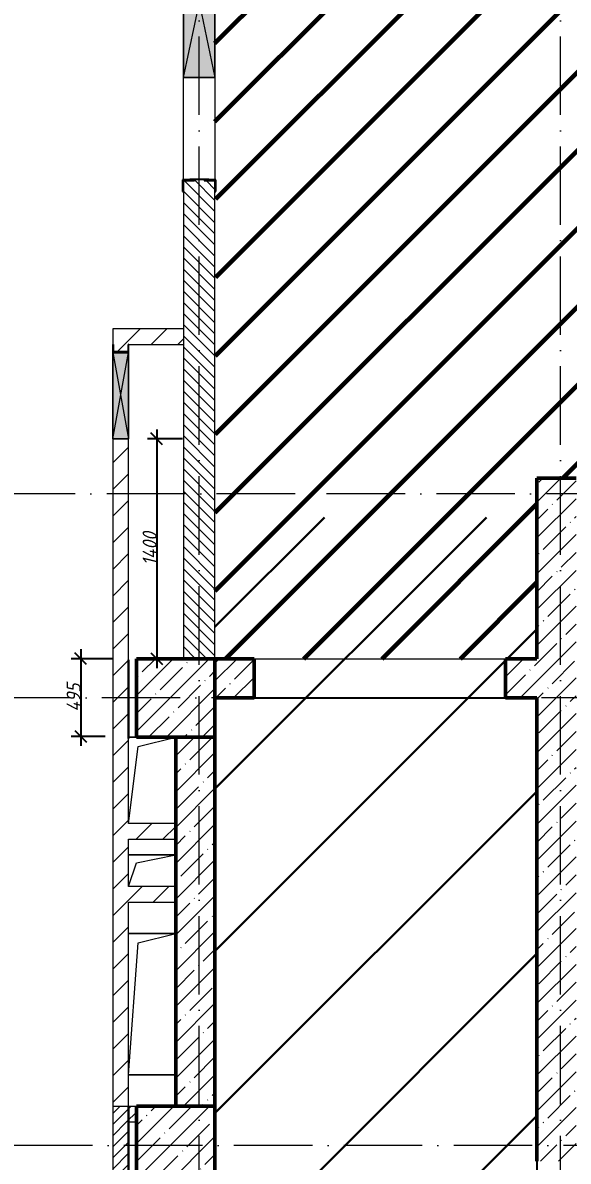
# Model space of a CAD drawing. Header units: millimetres. Extents: x -606178 to 312196, y -19338 to 632709.
# Drawn here: x -136389 to -132915, y 510625 to 517875 of the extents above; entities that cross this region are included whole.
import ezdxf

# ---------------------------------------------------------------- set-up
doc = ezdxf.new("R2010")
doc.units = ezdxf.units.MM
doc.linetypes.add('50_200_ШТРИХ_1Т_ш5_п1_п1_', pattern=[700, 500, -100, 0, -100])
for name, color, linetype, lineweight in [('2.4) ПГП вычит ЖБбалки 0.4 м -', 24, 'Continuous', 30), ('4) ЛЕстницы', 5, 'Continuous', 30), ('6.4.1) Окр пт с инж. ПТ2.16', 3, 'Continuous', 60), ('A-____-____-DIMS', 7, 'Continuous', 9), ('A-DETL-GENF-OTLN', 7, 'Continuous', 9), ('A-FLOR-____-OTLN', 7, 'Continuous', 9), ('A-GENM-____-MCUT', 7, 'Continuous', 25), ('A-GENM-____-OTLN', 7, 'Continuous', 9), ('A-GENM-____-OTLN-1', 7, 'Continuous', 25), ('A-GLAZ-____-OTLN', 7, 'Continuous', 9), ('A-WALL-____-MCUT', 7, 'Continuous', 13), ('A-WALL-____-MCUT-2', 7, 'Continuous', 50), ('A-WALL-____-OTLN', 7, 'Continuous', 9), ('A-WALL-____-PATT-1', 7, 'Continuous', 9), ('A-WALL-FNSH-MCUT-1', 7, 'Continuous', 9), ('I-WALL-____-OTLN', 7, 'Continuous', 9), ('S-COLS-____-MCUT', 7, 'Continuous', 50), ('S-COLS-____-OTLN', 7, 'Continuous', 9), ('S-GRID-____-OTLN-1', 7, '50_200_ШТРИХ_1Т_ш5_п1_п1_', 9)]:
    doc.layers.add(name, color=color, linetype=linetype, lineweight=lineweight)
doc.styles.add('ISOCPEUR_I_7', font='isocpeui.ttf', dxfattribs={"width": 0.9, "height": 90})
doc.dimstyles.new('ISO-1_8_0_9К_СРЕДНИЙ_Кладочные_2', dxfattribs={"dimscale": 304.8, "dimtxt": 89.638306, "dimasz": 0.246063, "dimexe": 0.19685, "dimexo": 0, "dimgap": 0, "dimtad": 1, "dimdec": 3, "dimrnd": 0.001, "dimdsep": 46, "dimtxsty": 'ISOCPEUR_I_7', "dimblk1": 'OBLIQUE', "dimblk2": 'OBLIQUE', "dimsah": 1, "dimcen": 0.09, "dimdle": 0.19685, "dimazin": 0, "dimtfac": 1, "dimtdec": 4, "dimtix": 1, "dimtmove": 1, "dimatfit": 3, "dimfxl": 1, "dimtvp": 1, "dimtolj": 1, "dimtzin": 0, "dimarcsym": 2})
pattern_1 = [(45, (-140714.89, 451794.26), (-35.35534, 35.35534), [])]
pattern_2 = [(45, (-140714.89, 451794.26), (-114.04925, 114.04925), []), (45, (-140600.84, 451794.26), (-114.04925, 114.04925), [201.612, -40.322, 3.353, -36.97])]
pattern_3 = [(45, (-140714.89, 451794.26), (-84.85281, 84.85281), [])]

# ---------------------------------------------------------------- blocks, each defined once
blk = doc.blocks.new('BSC_Колонна _Прямоугольная - 500х500-V29-АР1_План отверстий 3 этажа в осях 1-64_Ю-ЯЯ')
at = {"layer": 'S-COLS-____-OTLN'}
h = blk.add_hatch(dxfattribs=at)
h.set_pattern_fill('FP_36', color=256, style=0, pattern_type=2)
h.set_pattern_definition([(45, (-5300, -61781.04), (-114.04925, 114.04925), []), (45, (-5185.95, -61781.04), (-114.04925, 114.04925), [201.613, -40.323, 3.353, -36.97])])
h.paths.add_polyline_path([(-250, -250), (250, -250), (250, 250), (-250, 250)], flags=0)
at = {"layer": 'S-COLS-____-MCUT'}
for p, q in [((250, 250), (-250, 250)), ((-250, 250), (-250, -250)), ((250, -250), (250, 250)), ((-250, -250), (250, -250))]:
    blk.add_line(p, q, dxfattribs=at)
blk = doc.blocks.new('BSC_Колонна _Прямоугольная - 500х500-V59-АР1_План отверстий 3 этажа в осях 1-64_Ю-ЯЯ')
at = {"layer": 'S-COLS-____-OTLN'}
h = blk.add_hatch(dxfattribs=at)
h.set_pattern_fill('FP_67', color=256, style=0, pattern_type=2)
h.set_pattern_definition([(45, (-5300, -58931.04), (-114.04925, 114.04925), []), (45, (-5185.95, -58931.04), (-114.04925, 114.04925), [201.613, -40.323, 3.353, -36.97])])
h.paths.add_polyline_path([(-250, -250), (250, -250), (250, 250), (-250, 250)], flags=0)
at = {"layer": 'S-COLS-____-MCUT'}
for p, q in [((250, 250), (-250, 250)), ((-250, 250), (-250, -250)), ((250, -250), (250, 250)), ((-250, -250), (250, -250))]:
    blk.add_line(p, q, dxfattribs=at)
blk = doc.blocks.new('154_Стойка_СКБ_Уголок - СМ-2480_200-28346303-АР1_План отверстий 3 этажа в осях 1-64_Ю-ЯЯ')
at = {"layer": 'A-GENM-____-MCUT'}
for p, q in [((125, 156), (125, 81)), ((200, 156), (125, 156)), ((131, 81), (131, 150)), ((131, 150), (200, 150)), ((200, 150), (200, 156)), ((125, 81), (131, 81)), ((131, 19), (125, 19)), ((125, 19), (125, -56)), ((131, -50), (131, 19)), ((125, -56), (200, -56)), ((200, -50), (131, -50)), ((200, -56), (200, -50))]:
    blk.add_line(p, q, dxfattribs=at)
blk = doc.blocks.new('Стойка_Влож_Полоса боковая - Полоса-V164-АР1_План отверстий 3 этажа в осях 1-64_Ю-ЯЯ')
at = {"layer": 'A-GENM-____-OTLN'}
for p, q in [((-5, 60), (0, 60)), ((-5, -60), (-5, 60)), ((0, 31), (0, -31)), ((0, -60), (-5, -60))]:
    blk.add_line(p, q, dxfattribs=at)
blk = doc.blocks.new('AR_Отверстие прямоугольное _в плите_ - AR_Отверстие прямоугольное _в плите_-V195-АР1_План отверстий 3 этажа в осях 1-64_Ю-ЯЯ')
at = {"layer": 'A-GENM-____-OTLN'}
for p, q in [((150, 100), (-150, 100)), ((-100, 50), (150, 100)), ((-150, -100), (-100, 50))]:
    blk.add_line(p, q, dxfattribs=at)
blk = doc.blocks.new('AR_Отверстие прямоугольное _в плите_ - AR_Отверстие прямоугольное _в плите_-30552638-АР1_План отверстий 3 этажа в осях 1-64_Ю-ЯЯ')
at = {"layer": 'A-GENM-____-OTLN'}
for p, q in [((-100, 275), (-150, 275)), ((-90, 215), (150, 275)), ((-150, -275), (-90, 215))]:
    blk.add_line(p, q, dxfattribs=at)
blk = doc.blocks.new('AR_Отверстие прямоугольное _в плите_ - AR_Отверстие прямоугольное _в плите_-V197-АР1_План отверстий 3 этажа в осях 1-64_Ю-ЯЯ')
at = {"layer": 'A-GENM-____-OTLN'}
for p, q in [((150, 450), (-150, 450)), ((-90, 390), (150, 450)), ((-150, -450), (-90, 390)), ((-150, -450), (150, -450))]:
    blk.add_line(p, q, dxfattribs=at)
blk = doc.blocks.new('AR_Отверстие прямоугольное _в стене_ - AR_Отверстие прямоугольное _в стене__ОВ-36912551-АР1_План отверстий 3 этажа в осях 1-64_Ю-ЯЯ')
at = {"layer": 'A-GLAZ-____-OTLN'}
blk.add_hatch(color=256, dxfattribs=at).paths.add_polyline_path([(275, -50), (275, 50), (-275, 50), (-275, -50)], flags=0)
at = {"layer": 'A-DETL-GENF-OTLN'}
for p, q in [((-275, -50), (-275, 50)), ((-275, 50), (275, 50)), ((275, 50), (-275, -50)), ((-275, 50), (275, -50)), ((275, 50), (-275, 50)), ((-275, 50), (-275, -50)), ((275, -50), (-275, -50)), ((-275, -50), (275, -50))]:
    blk.add_line(p, q, dxfattribs=at)
blk = doc.blocks.new('AR_Отверстие прямоугольное _в стене_ - AR_Отверстие прямоугольное _в стене__ОВ-36911224-АР1_План отверстий 3 этажа в осях 1-64_Ю-ЯЯ')
at = {"layer": 'A-GLAZ-____-OTLN'}
blk.add_hatch(color=256, dxfattribs=at).paths.add_polyline_path([(-475, -100), (475, -100), (475, 100), (-475, 100)], flags=0)
at = {"layer": 'A-DETL-GENF-OTLN'}
for p, q in [((-475, -100), (-475, 100)), ((-475, 100), (475, 100)), ((475, 100), (-475, -100)), ((-475, 100), (475, -100)), ((475, 100), (-475, 100)), ((-475, 100), (-475, -100)), ((475, 100), (475, -100)), ((475, -100), (475, 100)), ((475, -100), (-475, -100)), ((-475, -100), (475, -100))]:
    blk.add_line(p, q, dxfattribs=at)
blk = doc.blocks.new('154_Фахверк_СКБ_Швеллер - Тип_100_3960_зеркало-28515619-АР1_План отверстий 3 этажа в осях 1-64_Ю-ЯЯ')
at = {"layer": 'A-GENM-____-MCUT'}
for p, q in [((175, 50), (125, 50)), ((125, 50), (125, -50)), ((128, 47), (175, 47)), ((128, -47), (128, 47)), ((175, 47), (175, 50)), ((125, -50), (175, -50)), ((175, -47), (128, -47)), ((175, -50), (175, -47))]:
    blk.add_line(p, q, dxfattribs=at)
blk = doc.blocks.new('_Oblique')
at = {"color": 0, "linetype": 'ByBlock', "lineweight": -2}
blk.add_line((-0.5, -0.5), (0.5, 0.5), dxfattribs=at)
blk = doc.blocks.new('*D5340')
at = {"layer": 'A-____-____-DIMS', "color": 0, "lineweight": -2, "transparency": 16777216}
for p, q in [((-135370.9, 515225.3), (-135595.7, 515225.3)), ((-135535.7, 515285.3), (-135535.7, 513765.3)), ((-135164.9, 513825.3), (-135595.7, 513825.3))]:
    blk.add_line(p, q, dxfattribs=at)
at = {"layer": 'Defpoints', "color": 0, "transparency": 16777216}
for p in [(-135370.9, 515225.3), (-135535.7, 513825.3), (-135164.9, 513825.3)]:
    blk.add_point(p, dxfattribs=at)
at = {"layer": 'A-____-____-DIMS', "color": 0, "lineweight": -2, "transparency": 16777216, "xscale": 75, "yscale": 75, "zscale": 75}
for p, rotation in [((-135535.7, 515225.3), 90), ((-135535.7, 513825.3), 270)]:
    blk.add_blockref('_Oblique', p, dxfattribs=dict(at, rotation=rotation))
at = {"layer": 'A-____-____-DIMS', "color": 0, "transparency": 16777216, "insert": (-135580.7, 514525.3), "char_height": 90, "width": 521.281, "attachment_point": 5, "rotation": 90, "style": 'ISOCPEUR_I_7'}
blk.add_mtext('\\A1;1400', dxfattribs=at)
blk = doc.blocks.new('*D5341')
at = {"layer": 'A-____-____-DIMS', "color": 0, "lineweight": -2, "transparency": 16777216}
for p, q in [((-136020.1, 513885.3), (-136020.1, 513270.3)), ((-135814.9, 513825.3), (-136080.1, 513825.3)), ((-135864.9, 513330.3), (-136080.1, 513330.3))]:
    blk.add_line(p, q, dxfattribs=at)
at = {"layer": 'Defpoints', "color": 0, "transparency": 16777216}
for p in [(-135814.9, 513825.3), (-136020.1, 513330.3), (-135864.9, 513330.3)]:
    blk.add_point(p, dxfattribs=at)
at = {"layer": 'A-____-____-DIMS', "color": 0, "lineweight": -2, "transparency": 16777216, "xscale": 75, "yscale": 75, "zscale": 75}
for p, rotation in [((-136020.1, 513825.3), 90), ((-136020.1, 513330.3), 270)]:
    blk.add_blockref('_Oblique', p, dxfattribs=dict(at, rotation=rotation))
at = {"layer": 'A-____-____-DIMS', "color": 0, "transparency": 16777216, "insert": (-136065.1, 513577.8), "char_height": 90, "width": 426.127, "attachment_point": 5, "rotation": 90, "style": 'ISOCPEUR_I_7'}
blk.add_mtext('\\A1;495', dxfattribs=at)

msp = doc.modelspace()

# ---------------------------------------------------------------- hatches: boundary and pattern name
at = {"layer": '4) ЛЕстницы'}
h = msp.add_hatch(dxfattribs=at)
h.set_pattern_fill('ANSI31', color=256, scale=230)
h.set_pattern_definition([(45, (-424485.6, 538657.7), (-516.3647, 516.3647), [])])
h.paths.add_polyline_path([(-135164.891, 514725.3011), (-133114.891, 514725.3011), (-133114.891, 507225.3011), (-135164.891, 507225.3011)])
at = {"layer": '6.4.1) Окр пт с инж. ПТ2.16'}
h = msp.add_hatch(dxfattribs=at)
h.set_pattern_fill('ANSI31', color=256, scale=111)
h.paths.add_polyline_path([(-133314.891, 528425.3011), (-133389.891, 528425.3011), (-133389.891, 528419.3011), (-133464.891, 528419.3011), (-133464.891, 528425.3011), (-133814.891, 528425.3011), (-134714.891, 528425.3011), (-135164.891, 528425.3011), (-135164.891, 523200.3011), (-135158.891, 523200.3011), (-135158.891, 523125.3011), (-135160.3704, 522225.3011), (-135158.891, 522225.3011), (-135158.891, 522150.3011), (-135164.891, 519475.3011), (-135164.891, 518975.3011), (-135164.891, 518650.3011), (-135158.891, 518650.3011), (-135158.891, 518575.3011), (-135164.891, 518475.3011), (-135164.891, 517525.3011), (-135164.891, 516875.3011), (-135158.891, 516875.3011), (-135158.891, 516800.3011), (-135164.891, 513825.3011), (-134914.891, 513825.3011), (-133314.891, 513825.3011), (-133114.891, 513825.3011), (-133114.891, 514975.3011), (-132864.891, 514975.3011), (-131764.891, 514975.3011), (-131364.891, 514975.3011), (-130264.891, 514975.3011), (-126809.891, 514975.3011), (-126809.891, 514981.3011), (-126734.891, 514981.3011), (-126728.891, 514981.3011), (-126659.891, 514981.3011), (-125809.891, 514981.2167), (-125809.891, 514981.3011), (-125740.891, 514981.3011), (-125734.891, 514981.3011), (-125659.891, 514981.3011), (-124439.891, 514981.1779), (-124439.891, 514981.3011), (-124364.891, 514981.3011), (-124358.891, 514981.3011), (-124289.891, 514981.3011), (-123214.891, 514981.19), (-123214.891, 514981.3011), (-123139.891, 514981.3011), (-121789.891, 514981.1587), (-121789.891, 514981.3011), (-121714.891, 514981.3011), (-121708.891, 514981.3011), (-121639.891, 514981.3011), (-119514.891, 514981.0709), (-119514.891, 515425.3011), (-119260.891, 515425.3011), (-119214.891, 515425.3011), (-118514.891, 515425.3011), (-118468.891, 515425.3011), (-118289.891, 515425.3011), (-117839.891, 515425.3011), (-117214.891, 515425.3011), (-117014.8899, 515425.3028), (-117014.8899, 515225.3027), (-117014.891, 515225.3027), (-117014.891, 514975.3011), (-115839.891, 514975.3011), (-115839.891, 514981.3011), (-115764.891, 514981.3011), (-115758.891, 514981.3011), (-115689.891, 514981.3011), (-115064.891, 514981.2253), (-115064.891, 514981.3011), (-114989.891, 514981.3011), (-114889.891, 514981.2888), (-114889.891, 514981.3011), (-114814.891, 514981.3011), (-114114.891, 514981.2146), (-114114.891, 514981.3011), (-114014.891, 514981.3011), (-114014.891, 514975.3011), (-113489.891, 514975.3011), (-113489.891, 514981.3011), (-113414.891, 514981.3011), (-112714.891, 514981.2121), (-112714.891, 514981.3011), (-112639.891, 514981.3011), (-112539.891, 514981.2882), (-112539.891, 514981.3011), (-112464.891, 514981.3011), (-111839.891, 514981.22), (-111839.891, 514981.3011), (-111770.891, 514981.3011), (-111764.891, 514981.3011), (-111689.891, 514981.3011), (-110189.891, 514981.103), (-110189.891, 514981.3011), (-110114.891, 514981.3011), (-108489.891, 514981.0788), (-108489.891, 514981.3011), (-108420.891, 514981.3011), (-108414.891, 514981.3011), (-108339.891, 514981.3011), (-104189.891, 514980.7093), (-104189.891, 514981.3011), (-104114.891, 514981.3011), (-102489.891, 514981.0435), (-102489.891, 514981.3011), (-102420.891, 514981.3011), (-102414.891, 514981.3011), (-102339.891, 514981.3011), (-95514.891, 514980.166), (-95514.891, 519325.3011), (-95814.891, 519325.3011), (-95814.891, 519225.3011), (-96014.891, 519225.3011), (-96014.891, 519325.3011), (-96364.891, 519325.3011), (-98164.891, 519325.3011), (-98164.891, 518975.3011), (-98764.891, 518975.3011), (-98764.891, 519225.3011), (-98964.891, 519225.3011), (-98964.891, 519325.3011), (-99489.891, 519325.3011), (-99489.891, 519319.3011), (-99564.891, 519319.3011), (-99564.891, 519325.3011), (-101364.891, 519325.3011), (-101364.891, 519319.3011), (-101464.891, 519319.3011), (-101464.891, 518975.3011), (-102064.891, 518975.3011), (-102064.891, 519225.3011), (-102264.891, 519225.3011), (-102264.891, 519325.3011), (-102689.891, 519325.3011), (-102689.891, 519319.3011), (-102764.891, 519319.3011), (-104564.891, 519325.3011), (-104564.891, 519319.3011), (-104639.891, 519319.3011), (-104714.891, 519325.3011), (-104714.891, 518975.3011), (-105314.891, 518975.3011), (-105314.891, 519225.3011), (-105514.891, 519225.3011), (-105514.891, 519325.3011), (-105889.891, 519325.3011), (-105889.891, 519319.3011), (-105964.891, 519319.3011), (-107764.891, 519325.3011), (-107764.891, 519319.3011), (-107839.891, 519319.3011), (-108314.891, 519325.3011), (-108314.891, 518975.3011), (-108914.891, 518975.3011), (-108914.891, 519325.3011), (-109089.891, 519325.3011), (-109089.891, 519319.3011), (-109164.891, 519319.3011), (-110964.891, 519325.3011), (-110964.891, 519319.3011), (-111039.891, 519319.3011), (-111264.891, 519322.4776), (-111264.891, 519225.3011), (-111464.891, 519225.3011), (-111464.891, 518975.3011), (-112064.891, 518975.3011), (-112064.891, 519225.3011), (-112267.3781, 519225.3011), (-112242.3781, 519300.3011), (-112064.891, 519325.6564), (-112064.891, 519575.3011), (-112289.891, 519575.3011), (-112358.891, 519575.3011), (-112358.891, 519506.3011), (-112364.891, 519394.3011), (-112364.891, 519506.3011), (-112364.891, 519575.3011), (-114164.891, 519575.3011), (-114164.891, 519506.3011), (-114164.891, 519394.3011), (-114164.891, 519319.3011), (-114239.891, 519319.3011), (-117014.891, 519325.3011), (-117014.891, 518975.3011), (-117614.891, 518975.3011), (-117614.891, 519275.3011), (-117714.891, 519275.3011), (-117714.891, 519475.3011), (-122414.891, 519475.3011), (-122414.891, 519275.3011), (-122514.891, 519275.3011), (-122514.891, 518975.3011), (-123014.891, 518975.3011), (-123014.891, 519275.3011), (-123114.891, 519275.3011), (-123114.891, 519475.3011), (-127114.891, 519475.3011), (-127114.891, 519275.3011), (-127214.891, 519275.3011), (-127214.891, 518975.3011), (-127714.891, 518975.3011), (-127714.891, 519275.3011), (-127814.891, 519275.3011), (-127814.891, 519475.3011), (-130714.891, 519475.3011), (-130714.891, 519275.3011), (-130814.891, 519275.3011), (-130814.891, 518975.3011), (-131314.891, 518975.3011), (-131314.891, 519275.3011), (-131414.891, 519275.3011), (-131414.891, 519475.3011), (-132514.891, 519475.3011), (-132514.891, 519275.3011), (-133314.891, 519275.3011), (-133314.891, 520075.3011), (-133114.891, 520075.3011), (-133114.891, 525825.3011), (-133314.891, 525825.3011), (-133314.891, 526425.3011), (-133314.891, 526625.3011)])
at = {"layer": 'A-WALL-____-PATT-1'}
h = msp.add_hatch(dxfattribs=at)
h.set_pattern_fill('FP_9', color=256, style=0, pattern_type=2)
h.set_pattern_definition([(135, (-140714.89, 451794.26), (-35.35534, -35.35534), [])])
h.paths.add_polyline_path([(-135164.891, 513825.3011), (-135164.891, 516869.3011), (-135233.891, 516869.3011), (-135233.891, 516875.3011), (-135295.891, 516875.3011), (-135295.891, 516869.3011), (-135364.891, 516869.3011), (-135364.891, 513825.3011)], flags=0)
h.paths.add_polyline_path([(-135233.891, 518575.3011), (-135233.891, 518581.3011), (-135164.891, 518581.3011), (-135164.891, 518975.3011), (-135364.891, 518975.3011), (-135364.891, 518581.3011), (-135295.891, 518581.3011), (-135295.891, 518575.3011)], flags=0)
h = msp.add_hatch(dxfattribs=at)
h.set_pattern_fill('FP_7', color=256, style=0, pattern_type=2)
h.set_pattern_definition(pattern_3)
h.paths.add_polyline_path([(-135714.891, 515825.3011), (-135364.891, 515825.3011), (-135364.891, 515925.3011), (-135814.891, 515925.3011), (-135814.891, 515825.3011), (-135717.891, 515825.3011)], flags=0)
h = msp.add_hatch(dxfattribs=at)
h.set_pattern_fill('FP_7', color=256, style=0, pattern_type=2)
h.set_pattern_definition(pattern_3)
h.paths.add_polyline_path([(-135714.891, 510975.3011), (-135714.891, 515225.3011), (-135814.891, 515225.3011), (-135814.891, 510975.3011)], flags=0)
h.paths.add_polyline_path([(-135811.891, 515778.3011), (-135717.891, 515778.3011), (-135717.891, 515825.3011), (-135811.891, 515825.3011)], flags=0)
h = msp.add_hatch(dxfattribs=at)
h.set_pattern_fill('FP_12', color=256, style=0, pattern_type=2)
h.set_pattern_definition(pattern_2)
h.paths.add_polyline_path([(-132864.891, 510625.3011), (-132864.891, 514975.3011), (-133114.891, 514975.3011), (-133114.891, 510625.3011)], flags=0)
h = msp.add_hatch(dxfattribs=at)
h.set_pattern_fill('FP_12', color=256, style=0, pattern_type=2)
h.set_pattern_definition(pattern_2)
h.paths.add_polyline_path([(-133114.891, 513575.3011), (-133114.891, 513825.3011), (-133314.891, 513825.3011), (-133314.891, 513575.3011)], flags=0)
h.paths.add_polyline_path([(-135164.891, 513575.3011), (-134914.891, 513575.3011), (-134914.891, 513825.3011), (-135164.891, 513825.3011)], flags=0)
h = msp.add_hatch(dxfattribs=at)
h.set_pattern_fill('FP_12', color=256, style=0, pattern_type=2)
h.set_pattern_definition(pattern_2)
h.paths.add_polyline_path([(-135164.891, 510975.3011), (-135164.891, 513325.3011), (-135414.891, 513325.3011), (-135414.891, 510975.3011)], flags=0)
h = msp.add_hatch(dxfattribs=at)
h.set_pattern_fill('FP_7', color=256, style=0, pattern_type=2)
h.set_pattern_definition(pattern_3)
h.paths.add_polyline_path([(-135414.891, 512675.3011), (-135414.891, 512775.3011), (-135714.891, 512775.3011), (-135714.891, 512675.3011)], flags=0)
h = msp.add_hatch(dxfattribs=at)
h.set_pattern_fill('FP_7', color=256, style=0, pattern_type=2)
h.set_pattern_definition(pattern_3)
h.paths.add_polyline_path([(-135414.891, 512275.3011), (-135414.891, 512375.3011), (-135714.891, 512375.3011), (-135714.891, 512275.3011)], flags=0)
h = msp.add_hatch(dxfattribs=at)
h.set_pattern_fill('FP_8', color=256, style=0, pattern_type=2)
h.set_pattern_definition(pattern_1)
h.paths.add_polyline_path([(-135714.891, 510875.3011), (-135664.891, 510875.3011), (-135664.891, 510975.3011), (-135814.891, 510975.3011), (-135814.891, 510875.3011)], flags=0)
h = msp.add_hatch(dxfattribs=at)
h.set_pattern_fill('FP_8', color=256, style=0, pattern_type=2)
h.set_pattern_definition(pattern_1)
h.paths.add_polyline_path([(-135717.891, 509775.3011), (-135717.891, 509822.3011), (-135811.891, 509822.3011), (-135811.891, 509775.3011), (-135764.891, 509775.3011)], flags=0)
h.paths.add_polyline_path([(-135814.891, 510325.3011), (-135714.891, 510325.3011), (-135714.891, 510875.3011), (-135814.891, 510875.3011)], flags=0)

# ---------------------------------------------------------------- linework, layer by layer
msp.add_lwpolyline([(-135164.891, 513575.3011), (-133114.891, 513575.3011), (-133114.891, 507225.3011), (-135164.891, 507225.3011)], close=True)
at = {"layer": '2.4) ПГП вычит ЖБбалки 0.4 м -'}
for points in [[(-135714.891, 513317.3667), (-135714.891, 513817.3667)], [(-135714.891, 510475.3011), (-135714.891, 510975.3011)]]:
    msp.add_lwpolyline(points, dxfattribs=at)
at = {"layer": 'A-FLOR-____-OTLN'}
for p, q in [((-135714.891, 513325.3011), (-135664.891, 513325.3011)), ((-135714.891, 512575.3011), (-135414.891, 512575.3011)), ((-135714.891, 512075.3011), (-135414.891, 512075.3011)), ((-135414.891, 511175.3011), (-135714.891, 511175.3011))]:
    msp.add_line(p, q, dxfattribs=at)
at = {"layer": 'A-WALL-____-MCUT'}
for p, q in [((-135364.891, 516800.3011), (-135364.891, 513825.3011)), ((-135164.891, 513825.3011), (-135164.891, 516800.3011))]:
    msp.add_line(p, q, dxfattribs=at)
at = {"layer": 'A-WALL-____-MCUT-2'}
for p, q in [((-132864.891, 514975.3011), (-133114.891, 514975.3011)), ((-133114.891, 514975.3011), (-133114.891, 513825.3011)), ((-134914.891, 513825.3011), (-135164.891, 513825.3011)), ((-134914.891, 513575.3011), (-134914.891, 513825.3011)), ((-133114.891, 513825.3011), (-133314.891, 513825.3011)), ((-133314.891, 513825.3011), (-133314.891, 513575.3011)), ((-135164.891, 513575.3011), (-134914.891, 513575.3011)), ((-133314.891, 513575.3011), (-133114.891, 513575.3011)), ((-133114.891, 513575.3011), (-133114.891, 510625.3011)), ((-135414.891, 513325.3011), (-135414.891, 510975.3011)), ((-135164.891, 510975.3011), (-135164.891, 513325.3011))]:
    msp.add_line(p, q, dxfattribs=at)
at = {"layer": 'A-WALL-____-OTLN'}
for p, q in [((-134914.891, 513825.3011), (-133314.891, 513825.3011)), ((-133314.891, 513575.3011), (-134914.891, 513575.3011))]:
    msp.add_line(p, q, dxfattribs=at)
at = {"layer": 'A-WALL-FNSH-MCUT-1'}
for p, q in [((-135364.891, 515925.3011), (-135814.891, 515925.3011)), ((-135814.891, 515925.3011), (-135814.891, 515825.3011)), ((-135714.891, 515825.3011), (-135364.891, 515825.3011)), ((-135814.891, 515225.3011), (-135814.891, 510325.3011)), ((-135714.891, 512775.3011), (-135714.891, 515225.3011)), ((-135414.891, 512775.3011), (-135714.891, 512775.3011)), ((-135714.891, 512375.3011), (-135714.891, 512675.3011)), ((-135714.891, 512675.3011), (-135414.891, 512675.3011)), ((-135414.891, 512375.3011), (-135714.891, 512375.3011)), ((-135714.891, 510975.3011), (-135714.891, 512275.3011)), ((-135714.891, 512275.3011), (-135414.891, 512275.3011)), ((-135814.891, 510975.3011), (-135664.891, 510975.3011)), ((-135714.891, 510325.3011), (-135714.891, 510875.3011)), ((-135714.891, 510875.3011), (-135664.891, 510875.3011))]:
    msp.add_line(p, q, dxfattribs=at)
at = {"layer": 'I-WALL-____-OTLN'}
for p, q in [((-135364.891, 516875.3011), (-135364.891, 517525.3011)), ((-135164.891, 517525.3011), (-135164.891, 516875.3011))]:
    msp.add_line(p, q, dxfattribs=at)
at = {"layer": 'S-GRID-____-OTLN-1'}
for p, q in [((-135264.891, 504685.847), (-135264.891, 542687.1106)), ((-132964.891, 504685.847), (-132964.891, 542687.1106)), ((-36640.4843, 514875.3011), (-145383.6612, 514875.3011)), ((-129785.5104, 513575.3011), (-145383.6612, 513575.3011)), ((-65234.8505, 510725.3011), (-145383.6612, 510725.3011))]:
    msp.add_line(p, q, dxfattribs=at)

# ---------------------------------------------------------------- block references
at = {"layer": 'A-GENM-____-OTLN', "rotation": 269.9999999999999}
msp.add_blockref('Стойка_Влож_Полоса боковая - Полоса-V164-АР1_План отверстий 3 этажа в осях 1-64_Ю-ЯЯ', (-135264.891, 516875.3011), dxfattribs=at)
at = {"layer": 'A-GENM-____-OTLN'}
for name, p in [('AR_Отверстие прямоугольное _в плите_ - AR_Отверстие прямоугольное _в плите_-30552638-АР1_План отверстий 3 этажа в осях 1-64_Ю-ЯЯ', (-135564.891, 513050.3011)), ('AR_Отверстие прямоугольное _в плите_ - AR_Отверстие прямоугольное _в плите_-V195-АР1_План отверстий 3 этажа в осях 1-64_Ю-ЯЯ', (-135564.891, 512475.3011)), ('AR_Отверстие прямоугольное _в плите_ - AR_Отверстие прямоугольное _в плите_-V197-АР1_План отверстий 3 этажа в осях 1-64_Ю-ЯЯ', (-135564.891, 511625.3011))]:
    msp.add_blockref(name, p, dxfattribs=at)
at = {"layer": 'A-GENM-____-OTLN-1'}
for name, p, rotation in [('154_Стойка_СКБ_Уголок - СМ-2480_200-28346303-АР1_План отверстий 3 этажа в осях 1-64_Ю-ЯЯ', (-135314.891, 517000.3011), 269.9999999999999), ('154_Фахверк_СКБ_Швеллер - Тип_100_3960_зеркало-28515619-АР1_План отверстий 3 этажа в осях 1-64_Ю-ЯЯ', (-135764.891, 515650.3011), 90.0000000000001)]:
    msp.add_blockref(name, p, dxfattribs=dict(at, rotation=rotation))
at = {"layer": 'A-GLAZ-____-OTLN'}
for name, p, rotation in [('AR_Отверстие прямоугольное _в стене_ - AR_Отверстие прямоугольное _в стене__ОВ-36911224-АР1_План отверстий 3 этажа в осях 1-64_Ю-ЯЯ', (-135264.891, 518000.3011), 89.99999999999991), ('AR_Отверстие прямоугольное _в стене_ - AR_Отверстие прямоугольное _в стене__ОВ-36912551-АР1_План отверстий 3 этажа в осях 1-64_Ю-ЯЯ', (-135764.891, 515500.3011), 90.0000000000001)]:
    msp.add_blockref(name, p, dxfattribs=dict(at, rotation=rotation))
at = {"layer": 'S-COLS-____-OTLN'}
for name, p in [('BSC_Колонна _Прямоугольная - 500х500-V29-АР1_План отверстий 3 этажа в осях 1-64_Ю-ЯЯ', (-135414.891, 513575.3011)), ('BSC_Колонна _Прямоугольная - 500х500-V59-АР1_План отверстий 3 этажа в осях 1-64_Ю-ЯЯ', (-135414.891, 510725.3011))]:
    msp.add_blockref(name, p, dxfattribs=at)

# ---------------------------------------------------------------- dimensions: what is measured, and where the dimension line sits
at = {"layer": 'A-____-____-DIMS'}
for base, p1, p2, override, picture, middle in [((-135535.6807, 513825.3011), (-135370.891, 515225.3011), (-135164.891, 513825.3011), {"dimpost": '<>', "dimfxl": 1415.074556}, '*D5340', (-135580.6807, 514525.3011)), ((-136020.101, 513330.3011), (-135814.891, 513825.3011), (-135864.891, 513330.3011), {"dimpost": '<>', "dimfxl": 497.518844}, '*D5341', (-136065.101, 513577.8011))]:
    dim = msp.add_linear_dim(base=base, p1=p1, p2=p2, angle=90, dimstyle='ISO-1_8_0_9К_СРЕДНИЙ_Кладочные_2', override=override, dxfattribs=at)
    dim.commit()
    dim.dimension.update_dxf_attribs({"geometry": picture, "text_midpoint": middle})

doc.saveas('drawing.dxf')
